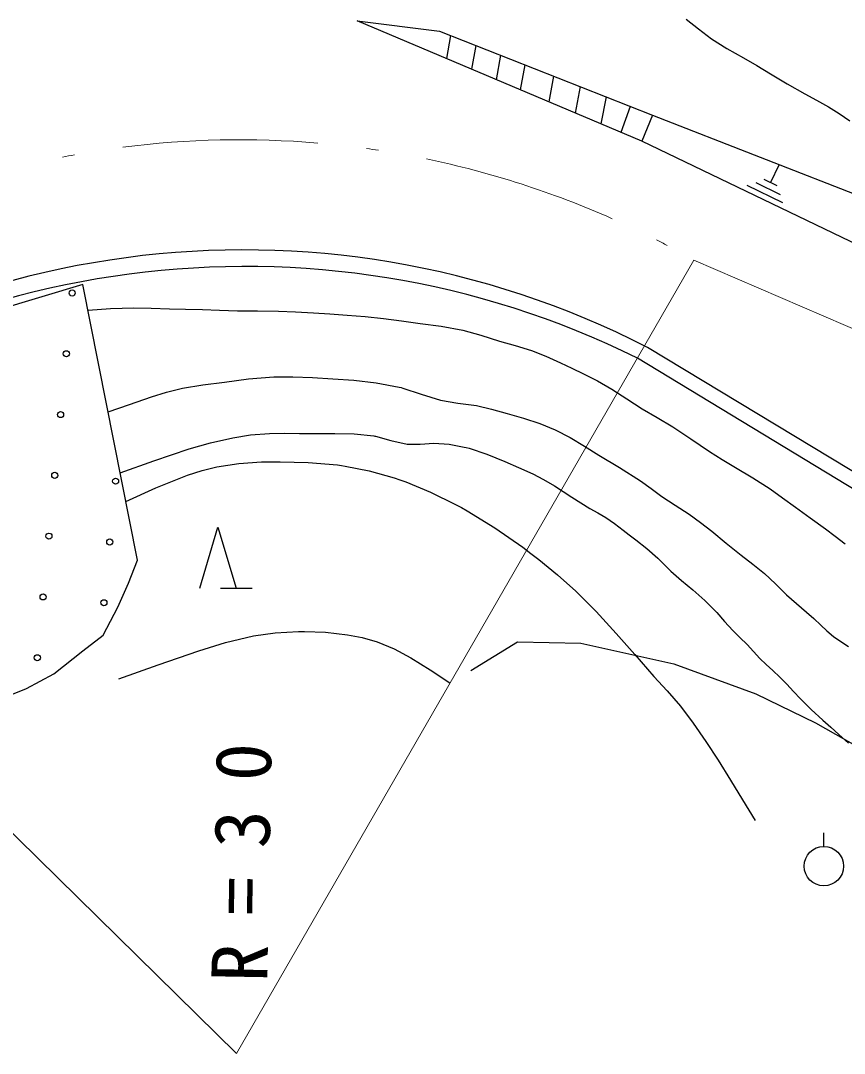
# Model space of a CAD drawing. Units: millimetres, scale not verified. Extents: x 40000 to 680000, y 20000 to 380000.
# Drawn here: x 373527 to 400496, y 299052 to 332878 of the extents above; entities that cross this region are included whole.
import ezdxf

# ---------------------------------------------------------------- set-up
doc = ezdxf.new("R2010")
doc.units = ezdxf.units.MM
doc.header["$LTSCALE"] = 1000
doc.linetypes.add('USER1', pattern=[10, 7.868852, -0.983607, 0.163934, -0.983607])
for name, color, linetype, lineweight in [('M-BGD', 7, 'Continuous', 25), ('M-BMK', 2, 'Continuous', 13), ('M-STR-HTXT', 7, 'Continuous', 13), ('M-STR-STR3', 7, 'Continuous', 25)]:
    doc.layers.add(name, color=color, linetype=linetype, lineweight=lineweight)
doc.styles.add('ＭＳ ゴシック', font='')
doc.styles.get('ＭＳ ゴシック').set_extended_font_data('MS Gothic')

msp = doc.modelspace()

# ---------------------------------------------------------------- linework, layer by layer
at = {"layer": 'M-BGD'}
for p, q in [((393867, 328928), (384540, 332874)), ((384540, 332874), (387237, 332537)), ((395316, 332927), (395723, 332612)), ((387237, 332537), (394220, 329782)), ((395723, 332612), (396145, 332282)), ((387606, 332392), (387467, 331636)), ((396145, 332282), (396649, 331961)), ((388433, 332069), (388289, 331288)), ((396649, 331961), (397194, 331656)), ((389241, 331747), (389094, 330943)), ((397194, 331656), (397629, 331406)), ((390030, 331429), (389881, 330614)), ((397629, 331406), (398078, 331140)), ((390971, 331064), (390816, 330219)), ((398078, 331140), (398626, 330811)), ((391842, 330721), (391682, 329849)), ((398626, 330811), (399201, 330477)), ((392703, 330381), (392520, 329498)), ((399201, 330477), (399582, 330273)), ((399582, 330273), (399975, 330054)), ((393489, 330071), (393181, 329218)), ((399975, 330054), (400323, 329836)), ((400323, 329836), (400675, 329594)), ((394220, 329782), (393867, 328928)), ((394220, 329782), (444411, 310149)), ((409681, 321310), (393867, 328928)), ((398083, 327568), (398376, 328177)), ((398488, 326911), (397317, 327476)), ((397594, 327573), (398391, 327189)), ((398293, 327467), (397872, 327670)), ((375733, 323395), (376470, 323447)), ((376470, 323447), (377236, 323471)), ((377236, 323471), (377805, 323457)), ((377805, 323457), (378396, 323434)), ((378396, 323434), (378929, 323424)), ((378929, 323424), (379483, 323415)), ((379483, 323415), (380042, 323397)), ((380042, 323397), (380624, 323378)), ((380624, 323378), (381283, 323370)), ((381283, 323370), (381968, 323360)), ((381968, 323360), (382528, 323337)), ((382528, 323337), (383110, 323305)), ((383110, 323305), (383652, 323271)), ((383652, 323271), (384215, 323231)), ((384215, 323231), (384802, 323183)), ((384802, 323183), (385412, 323121)), ((385412, 323121), (385999, 323041)), ((385999, 323041), (386609, 322955)), ((386609, 322955), (387296, 322869)), ((387296, 322869), (388003, 322744)), ((388003, 322744), (388591, 322571)), ((388591, 322571), (389200, 322376)), ((389200, 322376), (389721, 322236)), ((389721, 322236), (390258, 322077)), ((390258, 322077), (390724, 321887)), ((415158, 309405), (394052, 322175)), ((390724, 321887), (391200, 321666)), ((414914, 308967), (393721, 321828)), ((391200, 321666), (391570, 321495)), ((391570, 321495), (391952, 321313)), ((379495, 320955), (380202, 321042)), ((380202, 321042), (380992, 321143)), ((380992, 321143), (381813, 321214)), ((381813, 321214), (382433, 321213)), ((382433, 321213), (383079, 321186)), ((383079, 321186), (383743, 321150)), ((383743, 321150), (384432, 321099)), ((384432, 321099), (385165, 321019)), ((385165, 321019), (385919, 320874)), ((391952, 321313), (392412, 321077)), ((392412, 321077), (392880, 320812)), ((377814, 320553), (378305, 320707)), ((378305, 320707), (378821, 320840)), ((378821, 320840), (379495, 320955)), ((385919, 320874), (385981, 320857)), ((385981, 320857), (386043, 320840)), ((386043, 320840), (386643, 320642)), ((392880, 320812), (393372, 320496)), ((377087, 320308), (377814, 320553)), ((386643, 320642), (387269, 320452)), ((387269, 320452), (387845, 320354)), ((387845, 320354), (388448, 320268)), ((393372, 320496), (393881, 320164)), ((376392, 320067), (377087, 320308)), ((388448, 320268), (388947, 320153)), ((388947, 320153), (389461, 320010)), ((389461, 320010), (389988, 319859)), ((393881, 320164), (394373, 319875)), ((389988, 319859), (390529, 319679)), ((390529, 319679), (391024, 319471)), ((394373, 319875), (394883, 319575)), ((381057, 319308), (381670, 319356)), ((381670, 319356), (382155, 319361)), ((382155, 319361), (382659, 319356)), ((382659, 319356), (383223, 319356)), ((383223, 319356), (383810, 319356)), ((383810, 319356), (384442, 319348)), ((384442, 319348), (385094, 319275)), ((391024, 319471), (391523, 319219)), ((394883, 319575), (395473, 319183)), ((379045, 318850), (379740, 319051)), ((379740, 319051), (380473, 319218)), ((380473, 319218), (381057, 319308)), ((385094, 319275), (385119, 319270)), ((385119, 319270), (385145, 319264)), ((385145, 319264), (385652, 319123)), ((385652, 319123), (386181, 319011)), ((386181, 319011), (386607, 319010)), ((386607, 319010), (387056, 319034)), ((387056, 319034), (387557, 319004)), ((387557, 319004), (388052, 318913)), ((391523, 319219), (391986, 318944)), ((395473, 319183), (396083, 318768)), ((377890, 318465), (379045, 318850)), ((388052, 318913), (388118, 318896)), ((388118, 318896), (388207, 318873)), ((388207, 318873), (388786, 318683)), ((388786, 318683), (389375, 318443)), ((391986, 318944), (392462, 318648)), ((392462, 318648), (393137, 318245)), ((396083, 318768), (396498, 318503)), ((376788, 318067), (377890, 318465)), ((379951, 318260), (380673, 318371)), ((380673, 318371), (381408, 318422)), ((381408, 318422), (381694, 318430)), ((381694, 318430), (382022, 318432)), ((382022, 318432), (382945, 318410)), ((382945, 318410), (383903, 318324)), ((383903, 318324), (384027, 318307)), ((389375, 318443), (389830, 318246)), ((396498, 318503), (396937, 318238)), ((377948, 317579), (378994, 317995)), ((378994, 317995), (379469, 318142)), ((379469, 318142), (379951, 318260)), ((384027, 318307), (384152, 318289)), ((384152, 318289), (384941, 318129)), ((384941, 318129), (385756, 317901)), ((389830, 318246), (390296, 318029)), ((390296, 318029), (390649, 317844)), ((393137, 318245), (393825, 317808)), ((396937, 318238), (397495, 317907)), ((385756, 317901), (385947, 317837)), ((385947, 317837), (386137, 317771)), ((386137, 317771), (386945, 317438)), ((390649, 317844), (391009, 317637)), ((391009, 317637), (391571, 317272)), ((393825, 317808), (394167, 317554)), ((397495, 317907), (398064, 317547)), ((376973, 317129), (377948, 317579)), ((386945, 317438), (387768, 317032)), ((394167, 317554), (394524, 317292)), ((398064, 317547), (398472, 317252)), ((387768, 317032), (387960, 316928)), ((391571, 317272), (392160, 316901)), ((394524, 317292), (394960, 317005)), ((394960, 317005), (395416, 316709)), ((398472, 317252), (398893, 316939)), ((387960, 316928), (388151, 316821)), ((388151, 316821), (389051, 316266)), ((392160, 316901), (392420, 316757)), ((392420, 316757), (392687, 316602)), ((395416, 316709), (395785, 316445)), ((398893, 316939), (399379, 316597)), ((379388, 314288), (379988, 316288)), ((379988, 316288), (380588, 314288)), ((392687, 316602), (392969, 316407)), ((392969, 316407), (393253, 316190)), ((395785, 316445), (396159, 316154)), ((399379, 316597), (399883, 316237)), ((389051, 316266), (389964, 315630)), ((393253, 316190), (393455, 316034)), ((393455, 316034), (393665, 315872)), ((396159, 316154), (396630, 315767)), ((399883, 316237), (400194, 315995)), ((400194, 315995), (400519, 315742)), ((389964, 315630), (390231, 315430)), ((393665, 315872), (394029, 315587)), ((396630, 315767), (397121, 315366)), ((390231, 315430), (390495, 315225)), ((394029, 315587), (394391, 315274)), ((394391, 315274), (394600, 315064)), ((397121, 315366), (397500, 315077)), ((390495, 315225), (391099, 314730)), ((394600, 315064), (394818, 314847)), ((397500, 315077), (397884, 314766)), ((391099, 314730), (391703, 314190)), ((394818, 314847), (395166, 314544)), ((397884, 314766), (398238, 314427)), ((380068, 314288), (381108, 314288)), ((395166, 314544), (395537, 314239)), ((398238, 314427), (398603, 314070)), ((391703, 314190), (392366, 313526)), ((395537, 314239), (395932, 313883)), ((398603, 314070), (398925, 313792)), ((395932, 313883), (396318, 313488)), ((398925, 313792), (399263, 313505)), ((392366, 313526), (393027, 312808)), ((396318, 313488), (396576, 313197)), ((399263, 313505), (399493, 313297)), ((399493, 313297), (399729, 313076)), ((396576, 313197), (396849, 312899)), ((396849, 312899), (397080, 312676)), ((399729, 313076), (399927, 312889)), ((380231, 312513), (381148, 312731)), ((381148, 312731), (381863, 312831)), ((381863, 312831), (382619, 312874)), ((382619, 312874), (382718, 312875)), ((382718, 312875), (382816, 312875)), ((382816, 312875), (383509, 312845)), ((383509, 312845), (384226, 312760)), ((384226, 312760), (384712, 312668)), ((384712, 312668), (385205, 312530)), ((393027, 312808), (393632, 312116)), ((397080, 312676), (397320, 312442)), ((399927, 312889), (400141, 312707)), ((400141, 312707), (400378, 312546)), ((378025, 311782), (379364, 312242)), ((379364, 312242), (380231, 312513)), ((385205, 312530), (385752, 312304)), ((385752, 312304), (386298, 312012)), ((388267, 311587), (389796, 312532)), ((389796, 312532), (391864, 312487)), ((391864, 312487), (394917, 311808)), ((397320, 312442), (397522, 312218)), ((400378, 312546), (400628, 312383)), ((386298, 312012), (386936, 311617)), ((393632, 312116), (394264, 311399)), ((397522, 312218), (397732, 311985)), ((397732, 311985), (397939, 311787)), ((376746, 311322), (378025, 311782)), ((386936, 311617), (387583, 311183)), ((394917, 311808), (397601, 310824)), ((397939, 311787), (398160, 311588)), ((398160, 311588), (398388, 311375)), ((394264, 311399), (394693, 310924)), ((398388, 311375), (398616, 311146)), ((394693, 310924), (395127, 310420)), ((398616, 311146), (398833, 310908)), ((398833, 310908), (399058, 310660)), ((397601, 310824), (399549, 309878)), ((399058, 310660), (399411, 310312)), ((395127, 310420), (395550, 309867)), ((399411, 310312), (399795, 309967)), ((395550, 309867), (395962, 309270)), ((399549, 309878), (401840, 308571)), ((399795, 309967), (400052, 309740)), ((400052, 309740), (400317, 309501)), ((395962, 309270), (396362, 308652)), ((400317, 309501), (400635, 309208)), ((396362, 308652), (396767, 308004)), ((396767, 308004), (397164, 307356)), ((397164, 307356), (397573, 306680)), ((399828, 305831), (399828, 306273))]:
    msp.add_line(p, q, dxfattribs=at)
msp.add_circle((399828, 305185), 646, dxfattribs=at)
for centre, start, end in [((380821, 296369), 62.8551, 132.3533), ((380880, 295826), 63.718, 131.3407)]:
    msp.add_arc(centre, 29000, start, end, dxfattribs=at)
at = {"layer": 'M-BMK', "linetype": 'USER1'}
msp.add_line((395571, 325036), (444582, 303902), dxfattribs=at)
at = {"layer": 'M-BMK'}
for start, end in [(85.1223, 97.3455), (100.4012, 101.1652), (81.3026, 82.0666), (66.0237, 78.2469), (62.204, 62.968)]:
    msp.add_arc((380707, 298977), 30000, start, end, dxfattribs=at)
at = {"layer": 'M-STR-HTXT'}
for p, q in [((380589, 299052), (395571, 325036)), ((359294, 319989), (380589, 299052))]:
    msp.add_line(p, q, dxfattribs=at)
at = {"layer": 'M-STR-STR3'}
for p, q in [((375565, 324241), (369219, 322318)), ((377353, 315210), (375565, 324241)), ((377054, 314450), (377353, 315210)), ((376709, 313668), (377054, 314450)), ((376225, 312747), (376709, 313668)), ((375558, 312241), (376225, 312747)), ((374614, 311481), (375558, 312241)), ((373716, 310998), (374614, 311481)), ((372358, 310468), (373716, 310998))]:
    msp.add_line(p, q, dxfattribs=at)
for centre in [(375213, 323956), (375023, 321966), (374833, 319975), (374642, 317984), (376633, 317794), (374452, 315993), (376443, 315803), (374262, 314002), (376253, 313812), (374072, 312011)]:
    msp.add_circle(centre, 100, dxfattribs=at)

# ---------------------------------------------------------------- texts
at = {"layer": 'M-STR-HTXT', "insert": (381632, 301370), "char_height": 1833, "attachment_point": 7, "rotation": 89, "style": 'ＭＳ ゴシック'}
msp.add_mtext('\\T1.76;R=30', dxfattribs=at)

doc.saveas('drawing.dxf')
